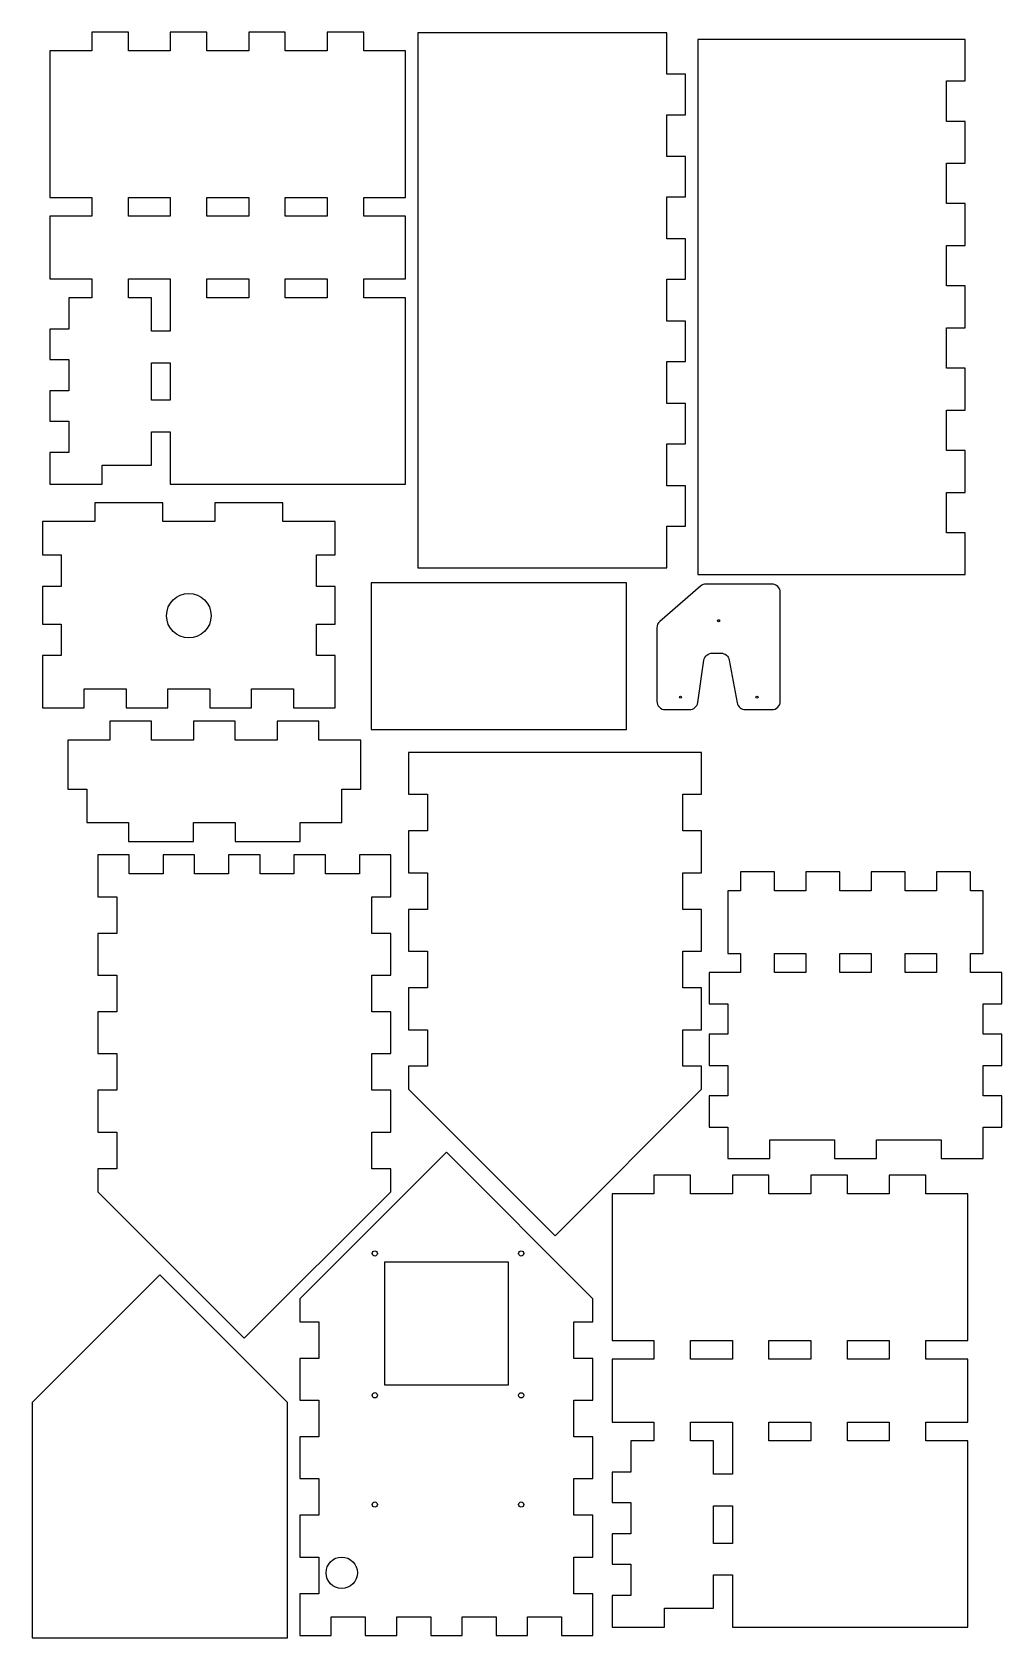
# Model space of a CAD drawing. Header units: millimetres. Extents: x -621 to -157, y 271 to 1038.
import ezdxf

# ---------------------------------------------------------------- set-up
doc = ezdxf.new("R2010")
doc.units = ezdxf.units.MM
doc.layers.get('0').update_dxf_attribs({"linetype": 'CONTINUOUS'})

msp = doc.modelspace()

# ---------------------------------------------------------------- linework, layer by layer
for p, q in [((-574.98, 1038.29), (-592.48, 1038.29)), ((-592.48, 1038.29), (-592.48, 1029.29)), ((-574.98, 1029.29), (-574.98, 1038.29)), ((-537.48, 1038.29), (-554.98, 1038.29)), ((-554.98, 1038.29), (-554.98, 1029.29)), ((-537.48, 1029.29), (-537.48, 1038.29)), ((-499.98, 1038.29), (-517.48, 1038.29)), ((-517.48, 1038.29), (-517.48, 1029.29)), ((-499.98, 1029.29), (-499.98, 1038.29)), ((-462.48, 1038.29), (-479.98, 1038.29)), ((-479.98, 1038.29), (-479.98, 1029.29)), ((-462.48, 1029.29), (-462.48, 1038.29)), ((-592.48, 1029.29), (-612.48, 1029.29)), ((-612.48, 1029.29), (-612.48, 959.29)), ((-554.98, 1029.29), (-574.98, 1029.29)), ((-517.48, 1029.29), (-537.48, 1029.29)), ((-479.98, 1029.29), (-499.98, 1029.29)), ((-442.48, 1029.29), (-462.48, 1029.29)), ((-442.48, 959.29), (-442.48, 1029.29)), ((-612.48, 959.29), (-592.48, 959.29)), ((-592.48, 959.29), (-592.48, 950.29)), ((-462.48, 950.29), (-462.48, 959.29)), ((-462.48, 959.29), (-442.48, 959.29)), ((-592.48, 950.29), (-612.48, 950.29)), ((-612.48, 950.29), (-612.48, 920.29)), ((-442.48, 950.29), (-462.48, 950.29)), ((-442.48, 920.29), (-442.48, 950.29)), ((-612.48, 920.29), (-592.48, 920.29)), ((-592.48, 920.29), (-592.48, 911.29)), ((-574.98, 911.29), (-574.98, 920.29)), ((-574.98, 920.29), (-554.98, 920.29)), ((-554.98, 920.29), (-554.98, 895.29)), ((-462.48, 911.29), (-462.48, 920.29)), ((-462.48, 920.29), (-442.48, 920.29)), ((-592.48, 911.29), (-603.48, 911.29)), ((-603.48, 911.29), (-603.48, 896.29)), ((-563.98, 911.29), (-574.98, 911.29)), ((-563.98, 895.29), (-563.98, 911.29)), ((-442.48, 911.29), (-462.48, 911.29)), ((-442.48, 822.29), (-442.48, 911.29)), ((-603.48, 896.29), (-612.48, 896.29)), ((-612.48, 896.29), (-612.48, 881.79)), ((-554.98, 895.29), (-563.98, 895.29)), ((-612.48, 881.79), (-603.48, 881.79)), ((-603.48, 881.79), (-603.48, 866.79)), ((-603.48, 866.79), (-612.48, 866.79)), ((-612.48, 866.79), (-612.48, 852.29)), ((-612.48, 852.29), (-603.48, 852.29)), ((-603.48, 852.29), (-603.48, 837.29)), ((-563.98, 831.29), (-563.98, 847.29)), ((-563.98, 847.29), (-554.98, 847.29)), ((-554.98, 847.29), (-554.98, 822.29)), ((-603.48, 837.29), (-612.48, 837.29)), ((-612.48, 837.29), (-612.48, 822.29)), ((-587.48, 831.29), (-563.98, 831.29)), ((-587.48, 822.29), (-587.48, 831.29)), ((-612.48, 822.29), (-587.48, 822.29)), ((-554.98, 822.29), (-442.48, 822.29)), ((-558.59, 813.36), (-591.09, 813.36)), ((-591.09, 813.36), (-591.09, 804.36)), ((-558.59, 804.36), (-558.59, 813.36)), ((-501.09, 813.36), (-533.59, 813.36)), ((-533.59, 813.36), (-533.59, 804.36)), ((-501.09, 804.36), (-501.09, 813.36)), ((-591.09, 804.36), (-616.09, 804.36)), ((-616.09, 804.36), (-616.09, 788.36)), ((-533.59, 804.36), (-558.59, 804.36)), ((-476.09, 804.36), (-501.09, 804.36)), ((-476.09, 788.36), (-476.09, 804.36)), ((-616.09, 788.36), (-607.09, 788.36)), ((-607.09, 788.36), (-607.09, 773.36)), ((-485.09, 773.36), (-485.09, 788.36)), ((-485.09, 788.36), (-476.09, 788.36)), ((-607.09, 773.36), (-616.09, 773.36)), ((-616.09, 773.36), (-616.09, 755.36)), ((-476.09, 773.36), (-485.09, 773.36)), ((-476.09, 755.36), (-476.09, 773.36)), ((-616.09, 755.36), (-607.09, 755.36)), ((-607.09, 755.36), (-607.09, 740.36)), ((-485.09, 740.36), (-485.09, 755.36)), ((-485.09, 755.36), (-476.09, 755.36)), ((-607.09, 740.36), (-616.09, 740.36)), ((-616.09, 740.36), (-616.09, 715.36)), ((-476.09, 740.36), (-485.09, 740.36)), ((-476.09, 715.36), (-476.09, 740.36)), ((-596.09, 715.36), (-596.09, 724.36)), ((-596.09, 724.36), (-576.09, 724.36)), ((-576.09, 724.36), (-576.09, 715.36)), ((-556.09, 715.36), (-556.09, 724.36)), ((-556.09, 724.36), (-536.09, 724.36)), ((-536.09, 724.36), (-536.09, 715.36)), ((-516.09, 715.36), (-516.09, 724.36)), ((-516.09, 724.36), (-496.09, 724.36)), ((-496.09, 724.36), (-496.09, 715.36)), ((-616.09, 715.36), (-596.09, 715.36)), ((-576.09, 715.36), (-556.09, 715.36)), ((-536.09, 715.36), (-516.09, 715.36)), ((-496.09, 715.36), (-476.09, 715.36)), ((-306.28, 491.95), (-323.78, 491.95)), ((-323.78, 491.95), (-323.78, 482.95)), ((-306.28, 482.95), (-306.28, 491.95)), ((-268.78, 491.95), (-286.28, 491.95)), ((-286.28, 491.95), (-286.28, 482.95)), ((-268.78, 482.95), (-268.78, 491.95)), ((-231.28, 491.95), (-248.78, 491.95)), ((-248.78, 491.95), (-248.78, 482.95)), ((-231.28, 482.95), (-231.28, 491.95)), ((-193.78, 491.95), (-211.28, 491.95)), ((-211.28, 491.95), (-211.28, 482.95)), ((-193.78, 482.95), (-193.78, 491.95)), ((-323.78, 482.95), (-343.78, 482.95)), ((-343.78, 482.95), (-343.78, 412.95)), ((-286.28, 482.95), (-306.28, 482.95)), ((-248.78, 482.95), (-268.78, 482.95)), ((-211.28, 482.95), (-231.28, 482.95)), ((-173.78, 482.95), (-193.78, 482.95)), ((-173.78, 412.95), (-173.78, 482.95)), ((-343.78, 412.95), (-323.78, 412.95)), ((-323.78, 412.95), (-323.78, 403.95)), ((-193.78, 403.95), (-193.78, 412.95)), ((-193.78, 412.95), (-173.78, 412.95)), ((-323.78, 403.95), (-343.78, 403.95)), ((-343.78, 403.95), (-343.78, 373.95)), ((-173.78, 403.95), (-193.78, 403.95)), ((-173.78, 373.95), (-173.78, 403.95)), ((-343.78, 373.95), (-323.78, 373.95)), ((-323.78, 373.95), (-323.78, 364.95)), ((-306.28, 364.95), (-306.28, 373.95)), ((-306.28, 373.95), (-286.28, 373.95)), ((-286.28, 373.95), (-286.28, 348.95)), ((-193.78, 364.95), (-193.78, 373.95)), ((-193.78, 373.95), (-173.78, 373.95)), ((-323.78, 364.95), (-334.78, 364.95)), ((-334.78, 364.95), (-334.78, 349.95)), ((-295.28, 364.95), (-306.28, 364.95)), ((-295.28, 348.95), (-295.28, 364.95)), ((-173.78, 364.95), (-193.78, 364.95)), ((-173.78, 275.95), (-173.78, 364.95)), ((-334.78, 349.95), (-343.78, 349.95)), ((-343.78, 349.95), (-343.78, 335.45)), ((-286.28, 348.95), (-295.28, 348.95)), ((-343.78, 335.45), (-334.78, 335.45)), ((-334.78, 335.45), (-334.78, 320.45)), ((-334.78, 320.45), (-343.78, 320.45)), ((-343.78, 320.45), (-343.78, 305.95)), ((-343.78, 305.95), (-334.78, 305.95)), ((-334.78, 305.95), (-334.78, 290.95)), ((-295.28, 284.95), (-295.28, 300.95)), ((-295.28, 300.95), (-286.28, 300.95)), ((-286.28, 300.95), (-286.28, 275.95)), ((-334.78, 290.95), (-343.78, 290.95)), ((-343.78, 290.95), (-343.78, 275.95)), ((-318.78, 275.95), (-318.78, 284.95)), ((-318.78, 284.95), (-295.28, 284.95)), ((-343.78, 275.95), (-318.78, 275.95)), ((-286.28, 275.95), (-173.78, 275.95))]:
    msp.add_line(p, q)
for points in [[(-317.63, 1018.15), (-317.63, 1037.97), (-436.55, 1037.97), (-436.55, 782.15), (-317.63, 782.15), (-317.63, 802.15), (-308.63, 802.15), (-308.63, 821.48), (-317.63, 821.48), (-317.63, 841.48), (-308.63, 841.48), (-308.63, 860.82), (-317.63, 860.82), (-317.63, 880.82), (-308.63, 880.82), (-308.63, 900.15), (-317.63, 900.15), (-317.63, 920.15), (-308.63, 920.15), (-308.63, 939.48), (-317.63, 939.48), (-317.63, 959.48), (-308.63, 959.48), (-308.63, 978.82), (-317.63, 978.82), (-317.63, 998.82), (-308.63, 998.82), (-308.63, 1018.15)], [(-174.94, 995.64), (-183.94, 995.64), (-183.94, 1014.97), (-174.94, 1014.97), (-174.94, 1034.79), (-302.86, 1034.79), (-302.86, 778.97), (-174.94, 778.97), (-174.94, 798.97), (-183.94, 798.97), (-183.94, 818.3), (-174.94, 818.3), (-174.94, 838.3), (-183.94, 838.3), (-183.94, 857.64), (-174.94, 857.64), (-174.94, 877.64), (-183.94, 877.64), (-183.94, 896.97), (-174.94, 896.97), (-174.94, 916.97), (-183.94, 916.97), (-183.94, 936.3), (-174.94, 936.3), (-174.94, 956.3), (-183.94, 956.3), (-183.94, 975.64), (-174.94, 975.64)], [(-574.98, 950.29), (-574.98, 959.29), (-554.98, 959.29), (-554.98, 950.29)], [(-537.48, 950.29), (-537.48, 959.29), (-517.48, 959.29), (-517.48, 950.29)], [(-499.98, 950.29), (-499.98, 959.29), (-479.98, 959.29), (-479.98, 950.29)], [(-537.48, 911.29), (-537.48, 920.29), (-517.48, 920.29), (-517.48, 911.29)], [(-499.98, 911.29), (-499.98, 920.29), (-479.98, 920.29), (-479.98, 911.29)], [(-563.98, 862.29), (-563.98, 880.29), (-554.98, 880.29), (-554.98, 862.29)], [(-458.96, 705), (-336.96, 705), (-336.96, 775), (-458.96, 775)], [(-492.92, 660.43), (-472.92, 660.43), (-472.92, 676.43), (-463.92, 676.43), (-463.92, 699.93), (-483.92, 699.93), (-483.92, 708.93), (-503.92, 708.93), (-503.92, 699.93), (-523.92, 699.93), (-523.92, 708.93), (-543.92, 708.93), (-543.92, 699.93), (-563.92, 699.93), (-563.92, 708.93), (-583.92, 708.93), (-583.92, 699.93), (-603.92, 699.93), (-603.92, 676.43), (-594.92, 676.43), (-594.92, 660.43), (-574.92, 660.43), (-574.92, 651.43), (-543.92, 651.43), (-543.92, 660.43), (-523.92, 660.43), (-523.92, 651.43), (-492.92, 651.43)], [(-310.03, 598.97), (-301.03, 598.97), (-301.03, 618.97), (-310.03, 618.97), (-310.03, 636.47), (-301.03, 636.47), (-301.03, 656.47), (-310.03, 656.47), (-310.03, 673.97), (-301.03, 673.97), (-301.03, 693.97), (-441.03, 693.97), (-441.03, 673.97), (-432.03, 673.97), (-432.03, 656.47), (-441.03, 656.47), (-441.03, 636.47), (-432.03, 636.47), (-432.03, 618.97), (-441.03, 618.97), (-441.03, 598.97), (-432.03, 598.97), (-432.03, 581.47), (-441.03, 581.47), (-441.03, 561.47), (-432.03, 561.47), (-432.03, 543.97), (-441.03, 543.97), (-441.03, 532.97), (-371.03, 462.97), (-301.03, 532.97), (-301.03, 543.97), (-310.03, 543.97), (-310.03, 561.47), (-301.03, 561.47), (-301.03, 581.47), (-310.03, 581.47)], [(-580.57, 607.51), (-589.57, 607.51), (-589.57, 587.51), (-580.57, 587.51), (-580.57, 570.01), (-589.57, 570.01), (-589.57, 550.01), (-580.57, 550.01), (-580.57, 532.51), (-589.57, 532.51), (-589.57, 512.51), (-580.57, 512.51), (-580.57, 495.01), (-589.57, 495.01), (-589.57, 484.01), (-519.57, 414.01), (-449.57, 484.01), (-449.57, 495.01), (-458.57, 495.01), (-458.57, 512.51), (-449.57, 512.51), (-449.57, 532.51), (-458.57, 532.51), (-458.57, 550.01), (-449.57, 550.01), (-449.57, 570.01), (-458.57, 570.01), (-458.57, 587.51), (-449.57, 587.51), (-449.57, 607.51), (-458.57, 607.51), (-458.57, 625.01), (-449.57, 625.01), (-449.57, 645.01), (-464.57, 645.01), (-464.57, 636.01), (-480.82, 636.01), (-480.82, 645.01), (-495.82, 645.01), (-495.82, 636.01), (-512.07, 636.01), (-512.07, 645.01), (-527.07, 645.01), (-527.07, 636.01), (-543.32, 636.01), (-543.32, 645.01), (-558.32, 645.01), (-558.32, 636.01), (-574.57, 636.01), (-574.57, 645.01), (-589.57, 645.01), (-589.57, 625.01), (-580.57, 625.01)], [(-288.45, 627.87), (-288.45, 597.87), (-282.45, 597.87), (-282.45, 588.87), (-297.45, 588.87), (-297.45, 573.87), (-288.45, 573.87), (-288.45, 559.37), (-297.45, 559.37), (-297.45, 544.37), (-288.45, 544.37), (-288.45, 529.87), (-297.45, 529.87), (-297.45, 514.87), (-288.45, 514.87), (-288.45, 499.87), (-268.45, 499.87), (-268.45, 508.87), (-237.45, 508.87), (-237.45, 499.87), (-217.45, 499.87), (-217.45, 508.87), (-186.45, 508.87), (-186.45, 499.87), (-166.45, 499.87), (-166.45, 514.87), (-157.45, 514.87), (-157.45, 529.87), (-166.45, 529.87), (-166.45, 544.37), (-157.45, 544.37), (-157.45, 559.37), (-166.45, 559.37), (-166.45, 573.87), (-157.45, 573.87), (-157.45, 588.87), (-172.45, 588.87), (-172.45, 597.87), (-166.45, 597.87), (-166.45, 627.87), (-172.45, 627.87), (-172.45, 636.87), (-188.7, 636.87), (-188.7, 627.87), (-203.7, 627.87), (-203.7, 636.87), (-219.95, 636.87), (-219.95, 627.87), (-234.95, 627.87), (-234.95, 636.87), (-251.2, 636.87), (-251.2, 627.87), (-266.2, 627.87), (-266.2, 636.87), (-282.45, 636.87), (-282.45, 627.87)], [(-251.2, 588.87), (-266.2, 588.87), (-266.2, 597.87), (-251.2, 597.87)], [(-219.95, 588.87), (-234.95, 588.87), (-234.95, 597.87), (-219.95, 597.87)], [(-188.7, 588.87), (-203.7, 588.87), (-203.7, 597.87), (-188.7, 597.87)], [(-361.99, 309.38), (-352.99, 309.38), (-352.99, 329.38), (-361.99, 329.38), (-361.99, 346.88), (-352.99, 346.88), (-352.99, 366.88), (-361.99, 366.88), (-361.99, 384.38), (-352.99, 384.38), (-352.99, 404.38), (-361.99, 404.38), (-361.99, 421.88), (-352.99, 421.88), (-352.99, 432.88), (-422.99, 502.88), (-492.99, 432.88), (-492.99, 421.88), (-483.99, 421.88), (-483.99, 404.38), (-492.99, 404.38), (-492.99, 384.38), (-483.99, 384.38), (-483.99, 366.88), (-492.99, 366.88), (-492.99, 346.88), (-483.99, 346.88), (-483.99, 329.38), (-492.99, 329.38), (-492.99, 309.38), (-483.99, 309.38), (-483.99, 291.88), (-492.99, 291.88), (-492.99, 271.88), (-477.99, 271.88), (-477.99, 280.88), (-461.74, 280.88), (-461.74, 271.88), (-446.74, 271.88), (-446.74, 280.88), (-430.49, 280.88), (-430.49, 271.88), (-415.49, 271.88), (-415.49, 280.88), (-399.24, 280.88), (-399.24, 271.88), (-384.24, 271.88), (-384.24, 280.88), (-367.99, 280.88), (-367.99, 271.88), (-352.99, 271.88), (-352.99, 291.88), (-361.99, 291.88)], [(-393.39, 450.55), (-393.39, 391.58), (-452.35, 391.58), (-452.35, 450.55)], [(-621, 270.76), (-499, 270.76), (-499, 383.26), (-560, 444.26), (-621, 383.26)], [(-306.28, 403.95), (-306.28, 412.95), (-286.28, 412.95), (-286.28, 403.95)], [(-268.78, 403.95), (-268.78, 412.95), (-248.78, 412.95), (-248.78, 403.95)], [(-231.28, 403.95), (-231.28, 412.95), (-211.28, 412.95), (-211.28, 403.95)], [(-268.78, 364.95), (-268.78, 373.95), (-248.78, 373.95), (-248.78, 364.95)], [(-231.28, 364.95), (-231.28, 373.95), (-211.28, 373.95), (-211.28, 364.95)], [(-286.28, 333.95), (-286.28, 315.95), (-295.28, 315.95), (-295.28, 333.95)]]:
    msp.add_lwpolyline(points, close=True)
msp.add_lwpolyline([(-320.97, 756.64, 0.217966), (-322.36, 753.61), (-322.36, 718.44, 0.414214), (-318.36, 714.44), (-306.81, 714.44, 0.371763), (-302.85, 717.85), (-299.86, 738.03, -0.371763), (-295.91, 741.44), (-291.69, 741.44, -0.361544), (-287.75, 738.17), (-283.96, 717.71, 0.361544), (-280.03, 714.44), (-267.36, 714.44, 0.414214), (-263.36, 718.44), (-263.36, 770.44, 0.414214), (-267.36, 774.44), (-298.87, 774.44, 0.179996), (-301.49, 773.47)], format="xyb", close=True)
for centre, radius in [((-546.09, 759.36), 10.65), ((-292.86, 756.94), 0.5), ((-311.11, 720.44), 0.5), ((-274.51, 720.44), 0.5), ((-457.2, 454.5), 1.25), ((-387.2, 454.5), 1.25), ((-457.2, 386.73), 1.25), ((-387.2, 386.7), 1.25), ((-457.2, 334.5), 1.25), ((-387.2, 334.5), 1.25), ((-472.99, 301.88), 7.5)]:
    msp.add_circle(centre, radius)

doc.saveas('drawing.dxf')
